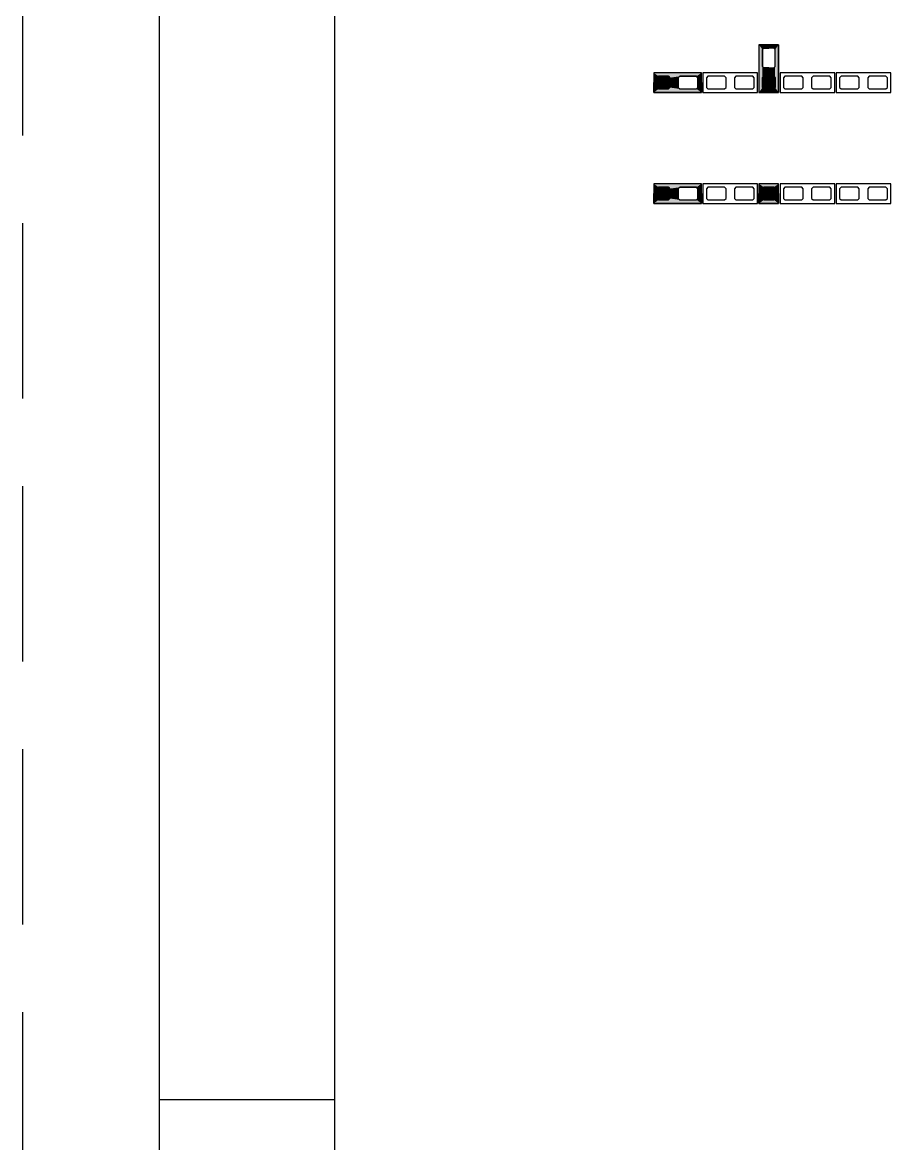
# Model space of a CAD drawing. Extents: x -1.9 to 86, y -1.5 to 60.9.
# Drawn here: x -1.95 to 10.44, y 29.08 to 45.06 of the extents above; entities that cross this region are included whole.
import ezdxf

# ---------------------------------------------------------------- set-up
doc = ezdxf.new("R2010")
doc.units = 0
doc.header["$MEASUREMENT"] = 0
doc.linetypes.add('HIDDEN', pattern=[0.375, 0.25, -0.125])
doc.layers.get('0').update_dxf_attribs({"linetype": 'CONTINUOUS'})
doc.layers.get('Defpoints').update_dxf_attribs({"linetype": 'CONTINUOUS'})
for name, color, linetype in [('ARQ_FOLHA', 7, 'CONTINUOUS'), ('PENA_01', 1, 'CONTINUOUS'), ('PENA_02', 2, 'CONTINUOUS'), ('PENA_03', 3, 'CONTINUOUS'), ('PENA_11', 252, 'CONTINUOUS'), ('PENA_21', 100, 'CONTINUOUS'), ('PENA_28', 135, 'CONTINUOUS')]:
    doc.layers.add(name, color=color, linetype=linetype)

# ---------------------------------------------------------------- blocks, each defined once
blk = doc.blocks.new('FOLHA A1 - 841 X 594')
at = {"layer": 'ARQ_FOLHA', "color": 1}
blk.add_line((-816, 297), (-841, 297), dxfattribs=at)
for points in [[(-841, 0), (0, 0), (0, 594), (-841, 594)], [(-816, 10), (-10, 10), (-10, 584), (-816, 584)]]:
    blk.add_lwpolyline(points, close=True, dxfattribs=at)
at = {"layer": 'Defpoints', "color": 8, "linetype": 'HIDDEN', "ltscale": 100}
blk.add_lwpolyline([(-860.5, 609.5), (-860.5, -15.5), (19.5, -15.5), (19.5, 609.5)], close=True, dxfattribs=at)
blk = doc.blocks.new('*U24')
blk.add_blockref('FOLHA A1 - 841 X 594', (0, 0))

msp = doc.modelspace()

# ---------------------------------------------------------------- linework, layer by layer
at = {"layer": 'PENA_01', "linetype": 'Continuous'}
for points in [[(8.779, 44.432), (8.779, 44.672), (8.759, 44.692), (8.619, 44.692), (8.599, 44.672), (8.599, 44.432), (8.619, 44.412), (8.759, 44.412), (8.779, 44.432)], [(7.119, 44.112), (7.259, 44.112), (7.279, 44.132), (7.279, 44.272), (7.259, 44.292), (7.119, 44.292), (7.099, 44.272), (7.099, 44.132), (7.119, 44.112)], [(7.419, 44.112), (7.659, 44.112), (7.679, 44.132), (7.679, 44.272), (7.659, 44.292), (7.419, 44.292), (7.399, 44.272), (7.399, 44.132), (7.419, 44.112)], [(8.079, 44.272), (8.059, 44.292), (7.819, 44.292), (7.799, 44.272), (7.799, 44.132), (7.819, 44.112), (8.059, 44.112), (8.079, 44.132), (8.079, 44.272)], [(8.479, 44.272), (8.459, 44.292), (8.219, 44.292), (8.199, 44.272), (8.199, 44.132), (8.219, 44.112), (8.459, 44.112), (8.479, 44.132), (8.479, 44.272)], [(8.779, 44.132), (8.779, 44.272), (8.759, 44.292), (8.619, 44.292), (8.599, 44.272), (8.599, 44.132), (8.619, 44.112), (8.759, 44.112), (8.779, 44.132)], [(9.179, 44.272), (9.159, 44.292), (8.919, 44.292), (8.899, 44.272), (8.899, 44.132), (8.919, 44.112), (9.159, 44.112), (9.179, 44.132), (9.179, 44.272)], [(9.579, 44.272), (9.559, 44.292), (9.319, 44.292), (9.299, 44.272), (9.299, 44.132), (9.319, 44.112), (9.559, 44.112), (9.579, 44.132), (9.579, 44.272)], [(9.979, 44.272), (9.959, 44.292), (9.719, 44.292), (9.699, 44.272), (9.699, 44.132), (9.719, 44.112), (9.959, 44.112), (9.979, 44.132), (9.979, 44.272)], [(10.379, 44.272), (10.359, 44.292), (10.119, 44.292), (10.099, 44.272), (10.099, 44.132), (10.119, 44.112), (10.359, 44.112), (10.379, 44.132), (10.379, 44.272)], [(7.119, 42.53), (7.259, 42.53), (7.279, 42.55), (7.279, 42.69), (7.259, 42.71), (7.119, 42.71), (7.099, 42.69), (7.099, 42.55), (7.119, 42.53)], [(7.419, 42.53), (7.659, 42.53), (7.679, 42.55), (7.679, 42.69), (7.659, 42.71), (7.419, 42.71), (7.399, 42.69), (7.399, 42.55), (7.419, 42.53)], [(8.079, 42.69), (8.059, 42.71), (7.819, 42.71), (7.799, 42.69), (7.799, 42.55), (7.819, 42.53), (8.059, 42.53), (8.079, 42.55), (8.079, 42.69)], [(8.479, 42.69), (8.459, 42.71), (8.219, 42.71), (8.199, 42.69), (8.199, 42.55), (8.219, 42.53), (8.459, 42.53), (8.479, 42.55), (8.479, 42.69)], [(8.599, 42.55), (8.619, 42.53), (8.759, 42.53), (8.779, 42.55), (8.779, 42.69), (8.759, 42.71), (8.619, 42.71), (8.599, 42.69), (8.599, 42.55)], [(9.179, 42.69), (9.159, 42.71), (8.919, 42.71), (8.899, 42.69), (8.899, 42.55), (8.919, 42.53), (9.159, 42.53), (9.179, 42.55), (9.179, 42.69)], [(9.579, 42.69), (9.559, 42.71), (9.319, 42.71), (9.299, 42.69), (9.299, 42.55), (9.319, 42.53), (9.559, 42.53), (9.579, 42.55), (9.579, 42.69)], [(9.979, 42.69), (9.959, 42.71), (9.719, 42.71), (9.699, 42.69), (9.699, 42.55), (9.719, 42.53), (9.959, 42.53), (9.979, 42.55), (9.979, 42.69)], [(10.379, 42.69), (10.359, 42.71), (10.119, 42.71), (10.099, 42.69), (10.099, 42.55), (10.119, 42.53), (10.359, 42.53), (10.379, 42.55), (10.379, 42.69)]]:
    msp.add_lwpolyline(points, dxfattribs=at)
at = {"layer": 'PENA_02', "linetype": 'Continuous'}
for points in [[(8.829, 44.062), (8.829, 44.742), (8.549, 44.742), (8.549, 44.062), (8.829, 44.062)], [(7.049, 44.062), (7.729, 44.062), (7.729, 44.342), (7.049, 44.342), (7.049, 44.062)], [(8.529, 44.342), (7.749, 44.342), (7.749, 44.062), (8.529, 44.062), (8.529, 44.342)], [(9.629, 44.342), (8.849, 44.342), (8.849, 44.062), (9.629, 44.062), (9.629, 44.342)], [(10.429, 44.342), (9.649, 44.342), (9.649, 44.062), (10.429, 44.062), (10.429, 44.342)], [(7.049, 42.48), (7.729, 42.48), (7.729, 42.76), (7.049, 42.76), (7.049, 42.48)], [(8.529, 42.76), (7.749, 42.76), (7.749, 42.48), (8.529, 42.48), (8.529, 42.76)], [(8.549, 42.48), (8.829, 42.48), (8.829, 42.76), (8.549, 42.76), (8.549, 42.48)], [(9.629, 42.76), (8.849, 42.76), (8.849, 42.48), (9.629, 42.48), (9.629, 42.76)], [(10.429, 42.76), (9.649, 42.76), (9.649, 42.48), (10.429, 42.48), (10.429, 42.76)]]:
    msp.add_lwpolyline(points, dxfattribs=at)
at = {"layer": 'PENA_03', "linetype": 'Continuous'}
for points in [[(7.279, 44.132), (7.259, 44.112), (7.119, 44.112), (7.099, 44.132), (7.099, 44.272), (7.119, 44.292), (7.259, 44.292), (7.279, 44.272), (7.279, 44.132)], [(8.779, 44.132), (8.759, 44.112), (8.619, 44.112), (8.599, 44.132), (8.599, 44.272), (8.619, 44.292), (8.759, 44.292), (8.779, 44.272), (8.779, 44.132)], [(7.279, 42.55), (7.259, 42.53), (7.119, 42.53), (7.099, 42.55), (7.099, 42.69), (7.119, 42.71), (7.259, 42.71), (7.279, 42.69), (7.279, 42.55)], [(8.779, 42.55), (8.759, 42.53), (8.619, 42.53), (8.599, 42.55), (8.599, 42.69), (8.619, 42.71), (8.759, 42.71), (8.779, 42.69), (8.779, 42.55)]]:
    msp.add_lwpolyline(points, dxfattribs=at)
for centre in [(7.189, 44.202), (8.689, 44.202), (7.189, 42.62), (8.689, 42.62)]:
    msp.add_circle(centre, 0.04, dxfattribs=at)
for points in [[(7.229, 44.202), (7.169, 44.236), (7.151, 44.215)], [(7.229, 44.202), (7.151, 44.215), (7.151, 44.188)], [(7.229, 44.202), (7.151, 44.188), (7.169, 44.167)], [(7.229, 44.202), (7.196, 44.241), (7.169, 44.236)], [(7.229, 44.202), (7.169, 44.167), (7.196, 44.162)], [(7.229, 44.202), (7.219, 44.227), (7.196, 44.241)], [(7.229, 44.202), (7.196, 44.162), (7.219, 44.176)], [(7.229, 44.202), (7.219, 44.176), (7.229, 44.202)], [(8.729, 44.202), (8.669, 44.236), (8.651, 44.215)], [(8.729, 44.202), (8.651, 44.215), (8.651, 44.188)], [(8.729, 44.202), (8.651, 44.188), (8.669, 44.167)], [(8.729, 44.202), (8.696, 44.241), (8.669, 44.236)], [(8.729, 44.202), (8.669, 44.167), (8.696, 44.162)], [(8.729, 44.202), (8.719, 44.227), (8.696, 44.241)], [(8.729, 44.202), (8.696, 44.162), (8.719, 44.176)], [(8.729, 44.202), (8.719, 44.176), (8.729, 44.202)], [(7.229, 42.62), (7.169, 42.654), (7.151, 42.633)], [(7.229, 42.62), (7.151, 42.633), (7.151, 42.606)], [(7.229, 42.62), (7.151, 42.606), (7.169, 42.585)], [(7.229, 42.62), (7.196, 42.659), (7.169, 42.654)], [(7.229, 42.62), (7.169, 42.585), (7.196, 42.58)], [(7.229, 42.62), (7.219, 42.645), (7.196, 42.659)], [(7.229, 42.62), (7.196, 42.58), (7.219, 42.594)], [(7.229, 42.62), (7.219, 42.594), (7.229, 42.62)], [(8.729, 42.62), (8.669, 42.654), (8.651, 42.633)], [(8.729, 42.62), (8.651, 42.633), (8.651, 42.606)], [(8.729, 42.62), (8.651, 42.606), (8.669, 42.585)], [(8.729, 42.62), (8.696, 42.659), (8.669, 42.654)], [(8.729, 42.62), (8.669, 42.585), (8.696, 42.58)], [(8.729, 42.62), (8.719, 42.645), (8.696, 42.659)], [(8.729, 42.62), (8.696, 42.58), (8.719, 42.594)], [(8.729, 42.62), (8.719, 42.594), (8.729, 42.62)]]:
    msp.add_solid(points, dxfattribs=at)
at = {"layer": 'PENA_11', "linetype": 'Continuous'}
for points in [[(7.279, 44.132), (7.099, 44.272), (7.119, 44.292)], [(7.279, 44.132), (7.119, 44.292), (7.259, 44.292)], [(7.279, 44.132), (7.259, 44.292), (7.279, 44.272)], [(8.779, 44.132), (8.599, 44.272), (8.619, 44.292)], [(8.779, 44.132), (8.619, 44.292), (8.759, 44.292)], [(8.779, 44.132), (8.759, 44.292), (8.779, 44.272)], [(7.279, 44.132), (7.099, 44.132), (7.099, 44.272)], [(7.279, 44.132), (7.119, 44.112), (7.099, 44.132)], [(7.279, 44.132), (7.259, 44.112), (7.119, 44.112)], [(7.279, 44.132), (7.279, 44.272), (7.279, 44.132)], [(8.779, 44.132), (8.599, 44.132), (8.599, 44.272)], [(8.779, 44.132), (8.619, 44.112), (8.599, 44.132)], [(8.779, 44.132), (8.759, 44.112), (8.619, 44.112)], [(8.779, 44.132), (8.779, 44.272), (8.779, 44.132)], [(7.279, 42.55), (7.099, 42.69), (7.119, 42.71)], [(7.279, 42.55), (7.099, 42.55), (7.099, 42.69)], [(7.279, 42.55), (7.119, 42.71), (7.259, 42.71)], [(7.279, 42.55), (7.259, 42.71), (7.279, 42.69)], [(7.279, 42.55), (7.279, 42.69), (7.279, 42.55)], [(8.779, 42.55), (8.599, 42.69), (8.619, 42.71)], [(8.779, 42.55), (8.599, 42.55), (8.599, 42.69)], [(8.779, 42.55), (8.619, 42.71), (8.759, 42.71)], [(8.779, 42.55), (8.759, 42.71), (8.779, 42.69)], [(8.779, 42.55), (8.779, 42.69), (8.779, 42.55)], [(7.279, 42.55), (7.119, 42.53), (7.099, 42.55)], [(7.279, 42.55), (7.259, 42.53), (7.119, 42.53)], [(8.779, 42.55), (8.619, 42.53), (8.599, 42.55)], [(8.779, 42.55), (8.759, 42.53), (8.619, 42.53)]]:
    msp.add_solid(points, dxfattribs=at)
at = {"layer": 'PENA_21', "linetype": 'Continuous'}
for points in [[(8.689, 44.062), (8.689, 44.112), (8.619, 44.112), (8.599, 44.132), (8.599, 44.272), (8.619, 44.292), (8.689, 44.292), (8.689, 44.412), (8.619, 44.412), (8.599, 44.432), (8.599, 44.672), (8.619, 44.692), (8.689, 44.692), (8.689, 44.742), (8.549, 44.742), (8.549, 44.062), (8.689, 44.062)], [(8.689, 44.062), (8.689, 44.112), (8.759, 44.112), (8.779, 44.132), (8.779, 44.272), (8.759, 44.292), (8.689, 44.292), (8.689, 44.412), (8.759, 44.412), (8.779, 44.432), (8.779, 44.672), (8.759, 44.692), (8.689, 44.692), (8.689, 44.742), (8.829, 44.742), (8.829, 44.062), (8.689, 44.062)], [(7.049, 44.202), (7.099, 44.202), (7.099, 44.272), (7.119, 44.292), (7.259, 44.292), (7.279, 44.272), (7.279, 44.202), (7.399, 44.202), (7.399, 44.272), (7.419, 44.292), (7.659, 44.292), (7.679, 44.272), (7.679, 44.202), (7.729, 44.202), (7.729, 44.342), (7.049, 44.342), (7.049, 44.202)], [(7.049, 44.202), (7.099, 44.202), (7.099, 44.132), (7.119, 44.112), (7.259, 44.112), (7.279, 44.132), (7.279, 44.202), (7.399, 44.202), (7.399, 44.132), (7.419, 44.112), (7.659, 44.112), (7.679, 44.132), (7.679, 44.202), (7.729, 44.202), (7.729, 44.062), (7.049, 44.062), (7.049, 44.202)], [(7.049, 42.62), (7.099, 42.62), (7.099, 42.69), (7.119, 42.71), (7.259, 42.71), (7.279, 42.69), (7.279, 42.62), (7.399, 42.62), (7.399, 42.69), (7.419, 42.71), (7.659, 42.71), (7.679, 42.69), (7.679, 42.62), (7.729, 42.62), (7.729, 42.76), (7.049, 42.76), (7.049, 42.62)], [(7.049, 42.62), (7.099, 42.62), (7.099, 42.55), (7.119, 42.53), (7.259, 42.53), (7.279, 42.55), (7.279, 42.62), (7.399, 42.62), (7.399, 42.55), (7.419, 42.53), (7.659, 42.53), (7.679, 42.55), (7.679, 42.62), (7.729, 42.62), (7.729, 42.48), (7.049, 42.48), (7.049, 42.62)]]:
    msp.add_lwpolyline(points, dxfattribs=at)
for points in [[(8.689, 44.742), (8.549, 44.742), (8.619, 44.692)], [(8.619, 44.692), (8.549, 44.742), (8.599, 44.672)], [(8.549, 44.742), (8.599, 44.272), (8.599, 44.672)], [(8.549, 44.742), (8.599, 44.132), (8.599, 44.272)], [(8.549, 44.062), (8.599, 44.132), (8.549, 44.742)], [(8.599, 44.672), (8.599, 44.272), (8.599, 44.432)], [(8.689, 44.692), (8.689, 44.742), (8.619, 44.692)], [(8.829, 44.742), (8.759, 44.692), (8.689, 44.742)], [(8.759, 44.692), (8.689, 44.692), (8.689, 44.742)], [(8.779, 44.672), (8.759, 44.692), (8.829, 44.742)], [(8.829, 44.062), (8.779, 44.672), (8.829, 44.742)], [(8.779, 44.432), (8.779, 44.672), (8.829, 44.062)], [(7.729, 44.342), (7.049, 44.342), (7.119, 44.292)], [(7.049, 44.342), (7.049, 44.202), (7.099, 44.202)], [(7.049, 44.342), (7.099, 44.202), (7.099, 44.272)], [(7.049, 44.342), (7.099, 44.272), (7.119, 44.292)], [(7.729, 44.342), (7.119, 44.292), (7.259, 44.292)], [(7.729, 44.342), (7.259, 44.292), (7.279, 44.272)], [(7.729, 44.342), (7.279, 44.272), (7.419, 44.292)], [(7.279, 44.272), (7.399, 44.272), (7.419, 44.292)], [(7.729, 44.342), (7.419, 44.292), (7.659, 44.292)], [(7.729, 44.342), (7.659, 44.292), (7.679, 44.272)], [(7.729, 44.342), (7.679, 44.272), (7.729, 44.202)], [(8.599, 44.272), (8.619, 44.292), (8.599, 44.432)], [(8.599, 44.432), (8.619, 44.292), (8.619, 44.412)], [(8.619, 44.292), (8.689, 44.292), (8.619, 44.412)], [(8.619, 44.412), (8.689, 44.292), (8.689, 44.412)], [(8.689, 44.292), (8.689, 44.412), (8.759, 44.292)], [(8.689, 44.412), (8.759, 44.412), (8.759, 44.292)], [(8.759, 44.412), (8.779, 44.432), (8.779, 44.272)], [(8.759, 44.292), (8.759, 44.412), (8.779, 44.272)], [(8.779, 44.272), (8.779, 44.432), (8.829, 44.062)], [(7.099, 44.132), (7.049, 44.062), (7.049, 44.202)], [(7.099, 44.132), (7.049, 44.202), (7.099, 44.202)], [(7.099, 44.132), (7.119, 44.112), (7.049, 44.062)], [(7.729, 44.062), (7.259, 44.112), (7.279, 44.132)], [(7.279, 44.272), (7.279, 44.202), (7.399, 44.202)], [(7.279, 44.272), (7.399, 44.202), (7.399, 44.272)], [(7.279, 44.202), (7.399, 44.202), (7.399, 44.132)], [(7.279, 44.202), (7.399, 44.132), (7.419, 44.112)], [(7.279, 44.202), (7.419, 44.112), (7.279, 44.132)], [(7.729, 44.062), (7.279, 44.132), (7.419, 44.112)], [(7.729, 44.062), (7.659, 44.112), (7.679, 44.132)], [(7.729, 44.202), (7.679, 44.272), (7.679, 44.202)], [(7.729, 44.062), (7.679, 44.132), (7.679, 44.202)], [(7.729, 44.062), (7.679, 44.202), (7.729, 44.202)], [(8.549, 44.062), (8.619, 44.112), (8.599, 44.132)], [(8.829, 44.062), (8.759, 44.112), (8.779, 44.132)], [(8.829, 44.062), (8.779, 44.132), (8.779, 44.272)], [(7.729, 44.062), (7.049, 44.062), (7.119, 44.112)], [(7.729, 44.062), (7.119, 44.112), (7.259, 44.112)], [(7.729, 44.062), (7.419, 44.112), (7.659, 44.112)], [(8.689, 44.062), (8.619, 44.112), (8.549, 44.062)], [(8.689, 44.062), (8.689, 44.112), (8.619, 44.112)], [(8.829, 44.062), (8.689, 44.062), (8.689, 44.112)], [(8.829, 44.062), (8.689, 44.112), (8.759, 44.112)], [(7.729, 42.76), (7.049, 42.76), (7.119, 42.71)], [(7.049, 42.76), (7.049, 42.62), (7.099, 42.62)], [(7.049, 42.76), (7.099, 42.62), (7.099, 42.69)], [(7.049, 42.76), (7.099, 42.69), (7.119, 42.71)], [(7.729, 42.76), (7.119, 42.71), (7.259, 42.71)], [(7.729, 42.76), (7.259, 42.71), (7.279, 42.69)], [(7.729, 42.76), (7.279, 42.69), (7.419, 42.71)], [(7.279, 42.69), (7.399, 42.69), (7.419, 42.71)], [(7.279, 42.69), (7.279, 42.62), (7.399, 42.62)], [(7.279, 42.69), (7.399, 42.62), (7.399, 42.69)], [(7.729, 42.76), (7.419, 42.71), (7.659, 42.71)], [(7.729, 42.76), (7.659, 42.71), (7.679, 42.69)], [(7.729, 42.76), (7.679, 42.69), (7.729, 42.62)], [(7.729, 42.62), (7.679, 42.69), (7.679, 42.62)], [(7.099, 42.55), (7.049, 42.48), (7.049, 42.62)], [(7.099, 42.55), (7.049, 42.62), (7.099, 42.62)], [(7.099, 42.55), (7.119, 42.53), (7.049, 42.48)], [(7.729, 42.48), (7.049, 42.48), (7.119, 42.53)], [(7.729, 42.48), (7.119, 42.53), (7.259, 42.53)], [(7.729, 42.48), (7.259, 42.53), (7.279, 42.55)], [(7.279, 42.62), (7.399, 42.62), (7.399, 42.55)], [(7.279, 42.62), (7.399, 42.55), (7.419, 42.53)], [(7.279, 42.62), (7.419, 42.53), (7.279, 42.55)], [(7.729, 42.48), (7.279, 42.55), (7.419, 42.53)], [(7.729, 42.48), (7.419, 42.53), (7.659, 42.53)], [(7.729, 42.48), (7.659, 42.53), (7.679, 42.55)], [(7.729, 42.48), (7.679, 42.55), (7.679, 42.62)], [(7.729, 42.48), (7.679, 42.62), (7.729, 42.62)]]:
    msp.add_solid(points, dxfattribs=at)
at = {"layer": 'PENA_28', "linetype": 'Continuous'}
for points in [[(8.779, 42.62), (8.829, 42.62), (8.829, 42.76), (8.549, 42.76), (8.549, 42.62), (8.599, 42.62), (8.599, 42.69), (8.619, 42.71), (8.759, 42.71), (8.779, 42.69), (8.779, 42.62)], [(8.779, 42.62), (8.829, 42.62), (8.829, 42.48), (8.549, 42.48), (8.549, 42.62), (8.599, 42.62), (8.599, 42.55), (8.619, 42.53), (8.759, 42.53), (8.779, 42.55), (8.779, 42.62)]]:
    msp.add_lwpolyline(points, dxfattribs=at)
for points in [[(8.549, 42.62), (8.599, 42.69), (8.549, 42.76)], [(8.599, 42.69), (8.619, 42.71), (8.549, 42.76)], [(8.549, 42.76), (8.619, 42.71), (8.829, 42.76)], [(8.599, 42.69), (8.549, 42.62), (8.599, 42.62)], [(8.619, 42.71), (8.759, 42.71), (8.829, 42.76)], [(8.829, 42.76), (8.759, 42.71), (8.779, 42.69)], [(8.829, 42.62), (8.829, 42.76), (8.779, 42.69)], [(8.779, 42.62), (8.829, 42.62), (8.779, 42.69)], [(8.549, 42.62), (8.599, 42.55), (8.549, 42.48)], [(8.599, 42.55), (8.549, 42.62), (8.599, 42.62)], [(8.599, 42.55), (8.619, 42.53), (8.549, 42.48)], [(8.549, 42.48), (8.619, 42.53), (8.829, 42.48)], [(8.619, 42.53), (8.759, 42.53), (8.829, 42.48)], [(8.829, 42.48), (8.759, 42.53), (8.779, 42.55)], [(8.779, 42.62), (8.829, 42.62), (8.779, 42.55)], [(8.829, 42.62), (8.829, 42.48), (8.779, 42.55)]]:
    msp.add_solid(points, dxfattribs=at)

# ---------------------------------------------------------------- block references
at = {"xscale": 0.09999999999999938, "yscale": 0.09999999999999938, "zscale": 0.09999999999999938}
msp.add_blockref('*U24', (84.1, 0), dxfattribs=at)

doc.saveas('drawing.dxf')
